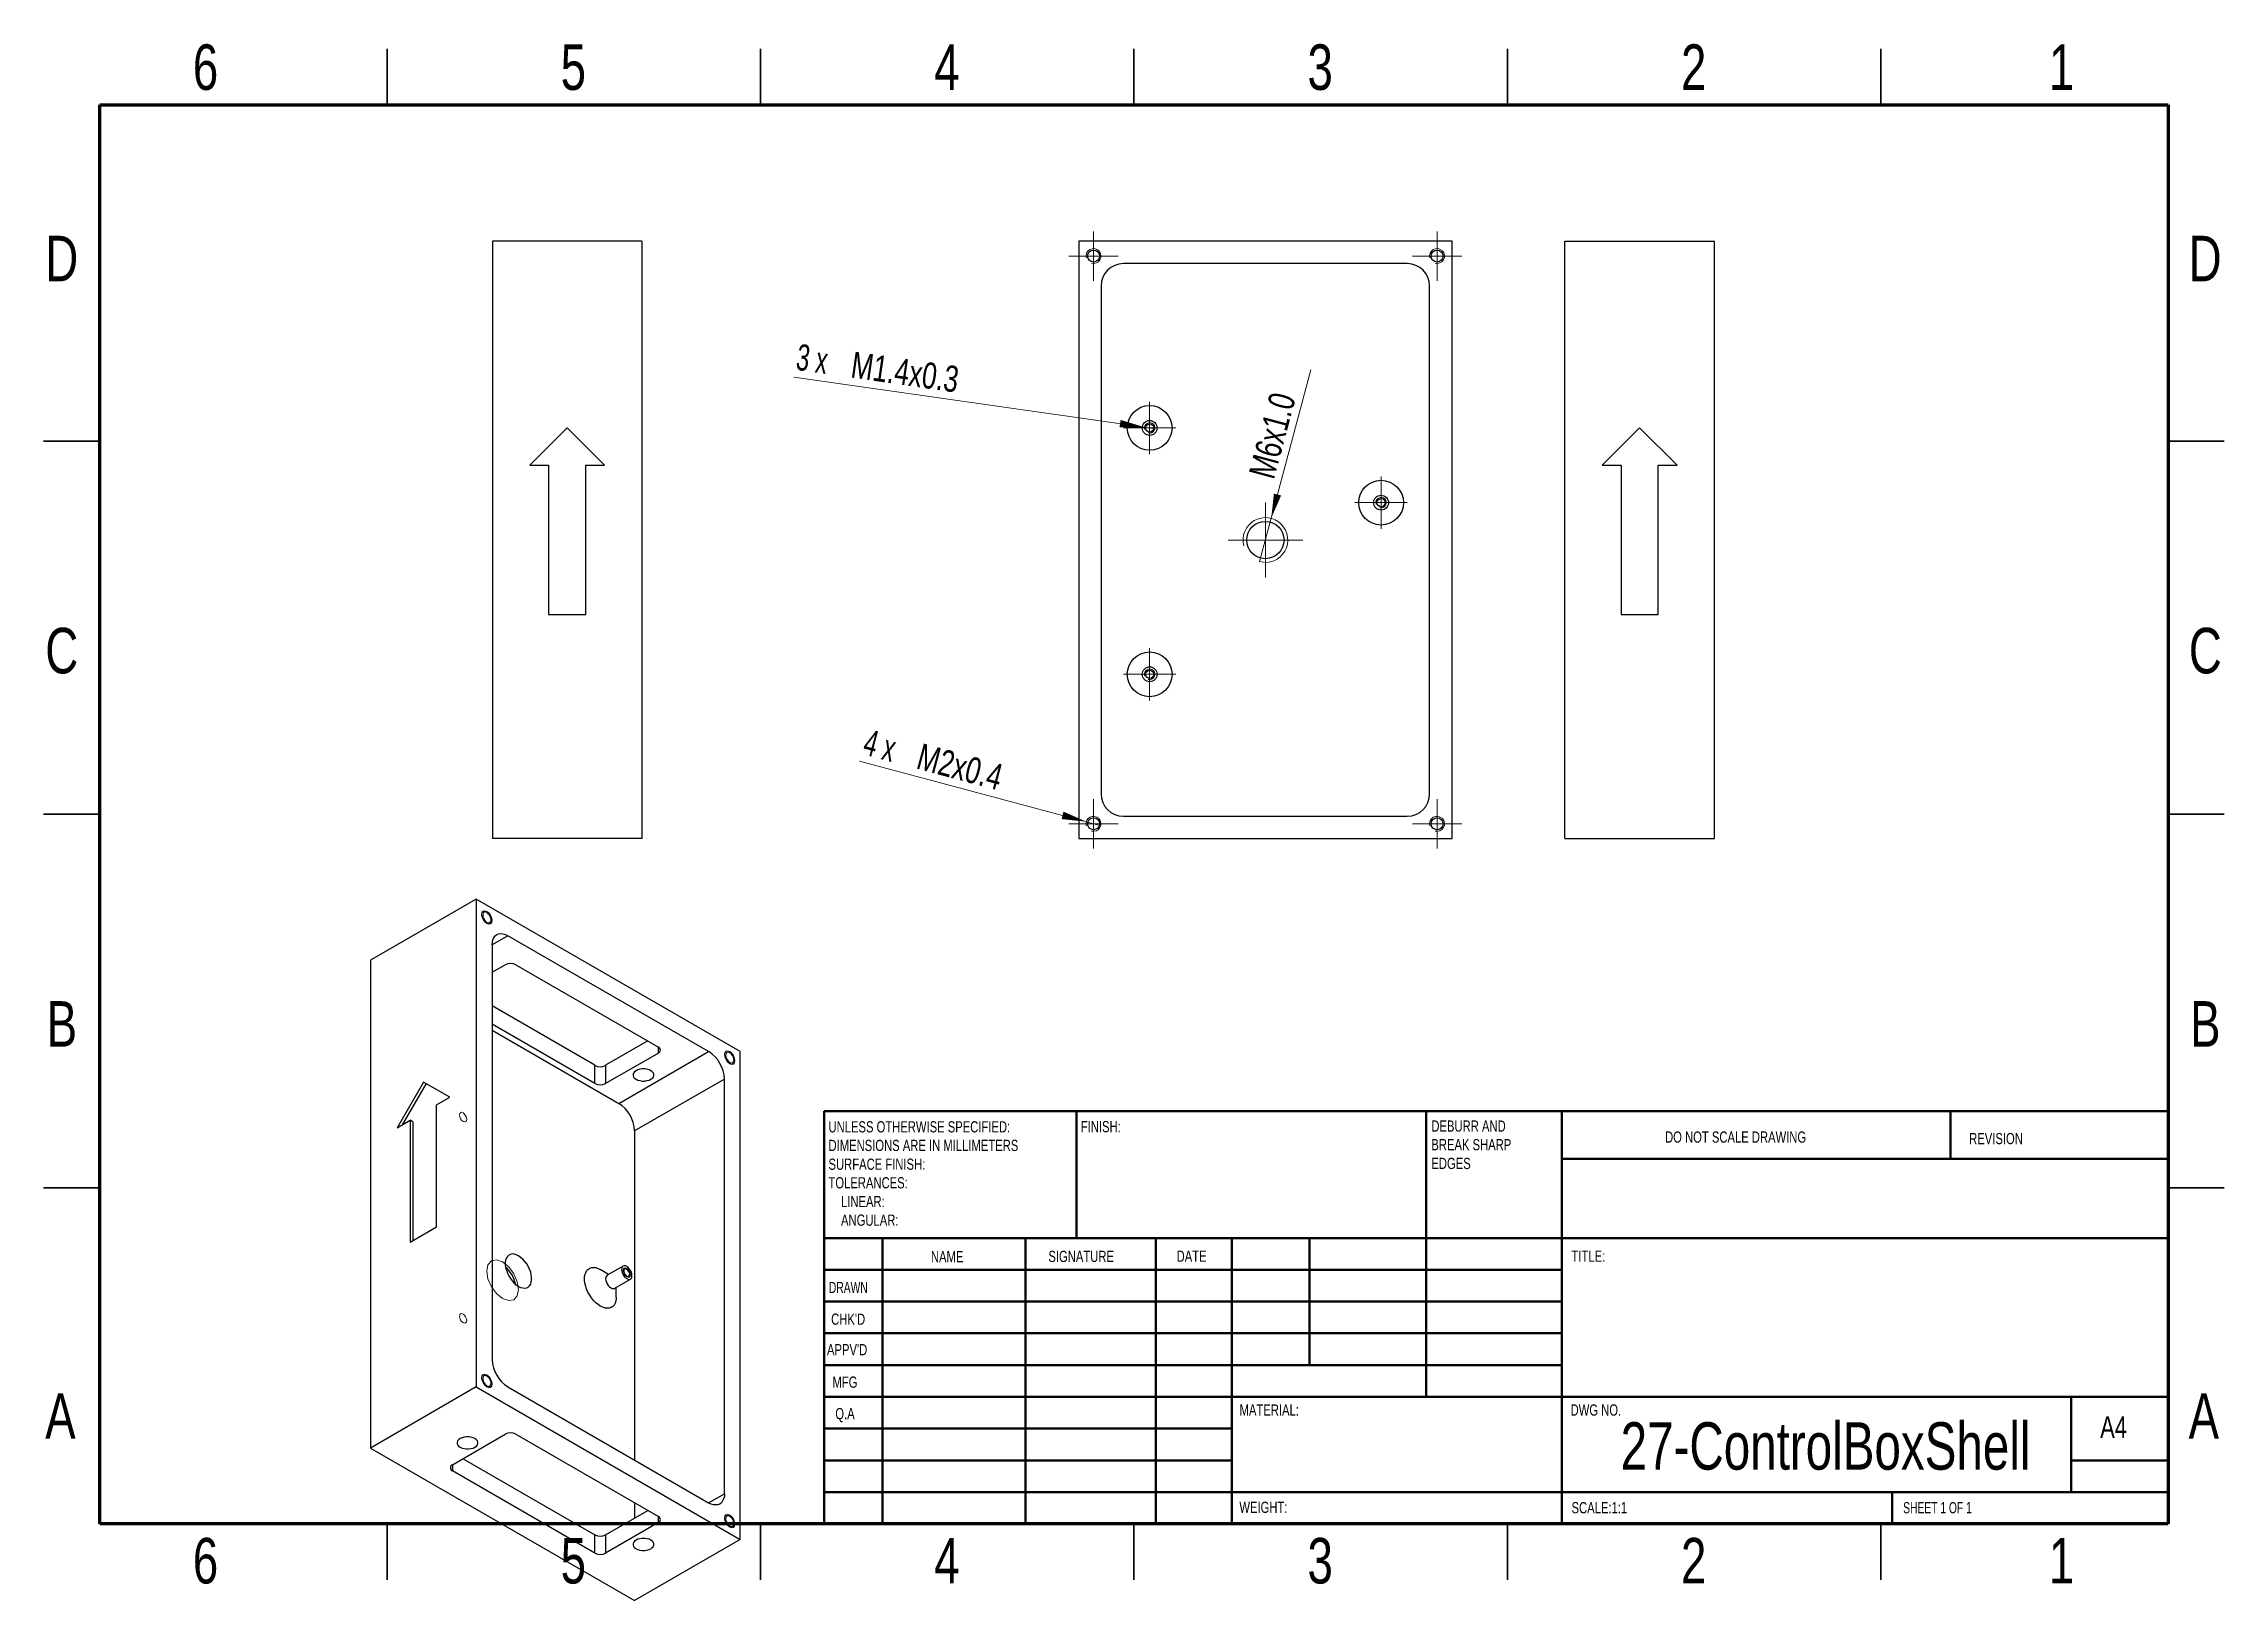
# Model space of a CAD drawing. Header units: inches. Extents: x 0.1 to 11.6, y 0 to 8.2.
import ezdxf

# ---------------------------------------------------------------- set-up
doc = ezdxf.new("R2010")
doc.units = ezdxf.units.IN
doc.header["$MEASUREMENT"] = 0
doc.styles.add('SLDTEXTSTYLE0', font='TXT', dxfattribs={"width": 0.75})
doc.styles.add('SLDTEXTSTYLE1', font='TXT', dxfattribs={"width": 0.686449})
doc.styles.add('SLDTEXTSTYLE2', font='TXT', dxfattribs={"width": 0.6875})
doc.styles.add('SLDTEXTSTYLE3', font='TXT', dxfattribs={"width": 0.666667})
doc.dimstyles.new('SLDDIMSTYLE0', dxfattribs={"dimtxt": 0.137795, "dimasz": 0.13, "dimexe": 0, "dimexo": 0.0625, "dimgap": 0.034449, "dimtad": 1, "dimrnd": 1e-09, "dimzin": 4, "dimdsep": 46, "dimtxsty": 'SLDTEXTSTYLE0', "dimblk1": 'NONE', "dimsah": 1, "dimcen": 0, "dimadec": 0, "dimazin": 1, "dimtfac": 1, "dimtmove": 0, "dimatfit": 3, "dimldrblk": 'NONE', "dimfxl": 0, "dimfrac": 2, "dimtolj": 1, "dimtzin": 12, "dimarcsym": 0})
doc.dimstyles.new('SLDDIMSTYLE1', dxfattribs={"dimtxt": 0.137795, "dimasz": 0.13, "dimexe": 0, "dimexo": 0.0625, "dimgap": 0.034449, "dimtad": 1, "dimrnd": 1e-09, "dimzin": 12, "dimdsep": 46, "dimtxsty": 'SLDTEXTSTYLE0', "dimblk1": 'NONE', "dimsah": 1, "dimcen": 0, "dimadec": 0, "dimazin": 3, "dimtfac": 1, "dimtmove": 0, "dimatfit": 3, "dimldrblk": 'NONE', "dimfxl": 0, "dimfrac": 2, "dimtolj": 1, "dimtzin": 12, "dimarcsym": 0})

# ---------------------------------------------------------------- blocks, each defined once
blk = doc.blocks.new('SW_NOTE_0')
at = {"color": 0, "linetype": 'Continuous', "lineweight": 0, "attachment_point": 1, "style": 'SLDTEXTSTYLE0'}
for s, insert, char_height in [('UNLESS OTHERWISE SPECIFIED:', (0, 0.076), 0.05906), ('DIMENSIONS ARE IN MILLIMETERS', (0, -0.022), 0.05906), ('TOLERANCES:', (0, -0.219), 0.05906), ('SURFACE FINISH:', (0, -0.121), 0.05906), ('LINEAR:', (0.066, -0.318), 0.0591), ('ANGULAR:', (0.066, -0.416), 0.0591)]:
    blk.add_mtext(s, dxfattribs=dict(at, insert=insert, char_height=char_height))
blk = doc.blocks.new('SW_NOTE_0_1')
at = {"color": 0, "linetype": 'Continuous', "lineweight": 0, "attachment_point": 1, "style": 'SLDTEXTSTYLE0'}
for s, insert, char_height in [('DEBURR AND', (0, 0.076), 0.0591), ('BREAK SHARP', (0, -0.022), 0.05906), ('EDGES', (0, -0.121), 0.0591)]:
    blk.add_mtext(s, dxfattribs=dict(at, insert=insert, char_height=char_height))
blk = doc.blocks.new('_D')
at = {"color": 7, "linetype": 'Continuous', "lineweight": 0}
for q in [(6.779, 6.477), (6.508, 5.466)]:
    blk.add_line((6.57, 5.695), q, dxfattribs=at)
at = {"color": 7, "linetype": 'Continuous', "lineweight": 18}
blk.add_solid([(6.57, 5.695), (6.622, 5.815), (6.584, 5.825)], dxfattribs=at)
at = {"color": 7, "linetype": 'Continuous', "lineweight": 18, "insert": (6.45, 5.93), "char_height": 0.1378, "attachment_point": 1, "rotation": 74.9941, "style": 'SLDTEXTSTYLE0'}
blk.add_mtext('M6x1.0', dxfattribs=at)
blk = doc.blocks.new('_None')
blk = doc.blocks.new('_D_1')
at = {"color": 7, "linetype": 'Continuous', "lineweight": 0}
for q in [(4.053, 6.439), (5.956, 6.167)]:
    blk.add_line((5.901, 6.175), q, dxfattribs=at)
at = {"color": 7, "linetype": 'Continuous', "lineweight": 18}
blk.add_solid([(5.901, 6.175), (5.776, 6.213), (5.77, 6.174)], dxfattribs=at)
at = {"color": 7, "linetype": 'Continuous', "lineweight": 18, "char_height": 0.1378, "attachment_point": 1, "rotation": 351.8563}
for s, insert, style in [('3 x', (4.079, 6.615), 'SLDTEXTSTYLE3'), ('M1.4x0.3', (4.368, 6.574), 'SLDTEXTSTYLE0')]:
    blk.add_mtext(s, dxfattribs=dict(at, insert=insert, style=style))
blk = doc.blocks.new('_D_2')
at = {"color": 7, "linetype": 'Continuous', "lineweight": 0}
for q in [(4.4, 4.415), (5.671, 4.074)]:
    blk.add_line((5.595, 4.095), q, dxfattribs=at)
at = {"color": 7, "linetype": 'Continuous', "lineweight": 18}
blk.add_solid([(5.595, 4.095), (5.475, 4.148), (5.465, 4.109)], dxfattribs=at)
at = {"color": 7, "linetype": 'Continuous', "lineweight": 18, "char_height": 0.1378, "attachment_point": 1, "rotation": 345}
for s, insert, style in [('4 x', (4.446, 4.585), 'SLDTEXTSTYLE3'), ('M2x0.4', (4.728, 4.51), 'SLDTEXTSTYLE0')]:
    blk.add_mtext(s, dxfattribs=dict(at, insert=insert, style=style))
blk = doc.blocks.new('SW_CENTERMARKSYMBOL_0')
at = {"color": 0, "linetype": 'Continuous', "lineweight": 18}
for p, q in [((0, 0.098), (0, 0.138)), ((-0.098, 0), (-0.138, 0)), ((0, 0), (-0.098, 0)), ((0, 0), (0, 0.098)), ((0, 0), (0, -0.098)), ((0, 0), (0.098, 0)), ((0.098, 0), (0.138, 0)), ((0, -0.098), (0, -0.138))]:
    blk.add_line(p, q, dxfattribs=at)
blk = doc.blocks.new('SW_CENTERMARKSYMBOL_1')
at = {"color": 0, "linetype": 'Continuous', "lineweight": 18}
for p, q in [((0, 0.098), (0, 0.138)), ((-0.098, 0), (-0.138, 0)), ((0, 0), (-0.098, 0)), ((0, 0), (0, 0.098)), ((0, 0), (0, -0.098)), ((0, 0), (0.098, 0)), ((0.098, 0), (0.138, 0)), ((0, -0.098), (0, -0.138))]:
    blk.add_line(p, q, dxfattribs=at)
blk = doc.blocks.new('SW_CENTERMARKSYMBOL_2')
at = {"color": 0, "linetype": 'Continuous', "lineweight": 18}
for p, q in [((0, 0.098), (0, 0.138)), ((-0.098, 0), (-0.138, 0)), ((0, 0), (-0.098, 0)), ((0, 0), (0, 0.098)), ((0, 0), (0, -0.098)), ((0, 0), (0.098, 0)), ((0.098, 0), (0.138, 0)), ((0, -0.098), (0, -0.138))]:
    blk.add_line(p, q, dxfattribs=at)
blk = doc.blocks.new('SW_CENTERMARKSYMBOL_3')
at = {"color": 0, "linetype": 'Continuous', "lineweight": 18}
for p, q in [((0, 0.098), (0, 0.13)), ((-0.098, 0), (-0.13, 0)), ((0, 0), (-0.098, 0)), ((0, 0), (0, 0.098)), ((0, 0), (0, -0.098)), ((0, 0), (0.098, 0)), ((0.098, 0), (0.13, 0)), ((0, -0.098), (0, -0.13))]:
    blk.add_line(p, q, dxfattribs=at)
blk = doc.blocks.new('SW_CENTERMARKSYMBOL_4')
at = {"color": 0, "linetype": 'Continuous', "lineweight": 18}
for p, q in [((0, 0.098), (0, 0.13)), ((-0.098, 0), (-0.13, 0)), ((0, 0), (-0.098, 0)), ((0, 0), (0, 0.098)), ((0, 0), (0, -0.098)), ((0, 0), (0.098, 0)), ((0.098, 0), (0.13, 0)), ((0, -0.098), (0, -0.13))]:
    blk.add_line(p, q, dxfattribs=at)
blk = doc.blocks.new('SW_CENTERMARKSYMBOL_5')
at = {"color": 0, "linetype": 'Continuous', "lineweight": 18}
for p, q in [((0, 0.098), (0, 0.13)), ((-0.098, 0), (-0.13, 0)), ((0, 0), (-0.098, 0)), ((0, 0), (0, 0.098)), ((0, 0), (0, -0.098)), ((0, 0), (0.098, 0)), ((0.098, 0), (0.13, 0)), ((0, -0.098), (0, -0.13))]:
    blk.add_line(p, q, dxfattribs=at)
blk = doc.blocks.new('SW_CENTERMARKSYMBOL_6')
at = {"color": 0, "linetype": 'Continuous', "lineweight": 18}
for p, q in [((0, 0.098), (0, 0.13)), ((-0.098, 0), (-0.13, 0)), ((0, 0), (-0.098, 0)), ((0, 0), (0, 0.098)), ((0, 0), (0, -0.098)), ((0, 0), (0.098, 0)), ((0.098, 0), (0.13, 0)), ((0, -0.098), (0, -0.13))]:
    blk.add_line(p, q, dxfattribs=at)
blk = doc.blocks.new('SW_CENTERMARKSYMBOL_7')
at = {"color": 0, "linetype": 'Continuous', "lineweight": 18}
for p, q in [((0, 0.098), (0, 0.197)), ((-0.098, 0), (-0.197, 0)), ((0, 0), (-0.098, 0)), ((0, 0), (0, 0.098)), ((0, 0), (0, -0.098)), ((0, 0), (0.098, 0)), ((0.098, 0), (0.197, 0)), ((0, -0.098), (0, -0.197))]:
    blk.add_line(p, q, dxfattribs=at)

msp = doc.modelspace()

# ---------------------------------------------------------------- linework, layer by layer
at = {"color": 7, "linetype": 'Continuous', "lineweight": 35}
for p, q in [((1.909, 7.874), (1.909, 8.169)), ((3.878, 7.874), (3.878, 8.169)), ((5.846, 8.169), (5.846, 7.874)), ((5.846, 7.874), (5.846, 8.169)), ((7.815, 7.874), (7.815, 8.169)), ((9.783, 7.874), (9.783, 8.169)), ((0.394, 6.102), (0.098, 6.102)), ((11.299, 6.102), (11.594, 6.102)), ((0.098, 4.134), (0.394, 4.134)), ((0.394, 4.134), (0.098, 4.134)), ((11.594, 4.134), (11.299, 4.134)), ((11.299, 4.134), (11.594, 4.134)), ((0.394, 2.165), (0.098, 2.165)), ((11.299, 2.165), (11.594, 2.165)), ((1.909, 0.394), (1.909, 0.098)), ((3.878, 0.394), (3.878, 0.098)), ((5.846, 0.098), (5.846, 0.394)), ((5.846, 0.394), (5.846, 0.098)), ((7.815, 0.394), (7.815, 0.098)), ((9.783, 0.394), (9.783, 0.098))]:
    msp.add_line(p, q, dxfattribs=at)
at = {"color": 7, "linetype": 'Continuous', "lineweight": 70}
for p, q in [((0.394, 0.394), (0.394, 7.874)), ((0.394, 7.874), (11.299, 7.874)), ((11.299, 7.874), (11.299, 0.394)), ((11.299, 0.394), (0.394, 0.394))]:
    msp.add_line(p, q, dxfattribs=at)
at = {"color": 7, "linetype": 'Continuous', "lineweight": 25}
for p, q in [((3.252, 7.155), (2.465, 7.155)), ((2.465, 7.155), (2.465, 4.006)), ((3.252, 7.155), (3.252, 4.006)), ((7.523, 7.155), (5.555, 7.155)), ((5.555, 7.155), (5.555, 4.006)), ((7.523, 4.006), (7.523, 7.155)), ((8.118, 4.006), (8.118, 7.155)), ((8.118, 7.155), (8.906, 7.155)), ((8.906, 4.006), (8.906, 7.155)), ((7.287, 7.037), (5.791, 7.037)), ((5.673, 6.919), (5.673, 4.242)), ((7.405, 4.242), (7.405, 6.919)), ((2.858, 6.171), (2.662, 5.974)), ((3.055, 5.974), (2.858, 6.171)), ((8.512, 6.171), (8.315, 5.974)), ((8.709, 5.974), (8.512, 6.171)), ((2.662, 5.974), (2.76, 5.974)), ((2.76, 5.974), (2.76, 5.187)), ((2.957, 5.974), (3.055, 5.974)), ((2.957, 5.187), (2.957, 5.974)), ((8.315, 5.974), (8.414, 5.974)), ((8.414, 5.974), (8.414, 5.187)), ((8.61, 5.974), (8.709, 5.974)), ((8.61, 5.187), (8.61, 5.974)), ((2.76, 5.187), (2.957, 5.187)), ((8.414, 5.187), (8.61, 5.187)), ((5.791, 4.124), (7.287, 4.124)), ((3.252, 4.006), (2.465, 4.006)), ((5.555, 4.006), (7.523, 4.006)), ((8.118, 4.006), (8.906, 4.006)), ((2.379, 3.687), (1.822, 3.365)), ((2.379, 3.687), (2.379, 1.115)), ((3.771, 2.883), (2.379, 3.687)), ((3.604, 2.883), (2.546, 3.494)), ((1.822, 3.365), (1.822, 0.793)), ((2.463, 3.446), (2.463, 1.26)), ((2.463, 3.301), (2.532, 3.341)), ((2.588, 3.341), (3.34, 2.907)), ((3.005, 2.811), (2.463, 3.124)), ((3.005, 2.714), (2.463, 3.028)), ((2.463, 2.996), (3.131, 2.61)), ((3.284, 2.939), (3.061, 2.811)), ((3.34, 2.875), (3.061, 2.714)), ((3.131, 2.61), (3.604, 2.883)), ((3.771, 0.311), (3.771, 2.883)), ((3.005, 2.714), (3.005, 2.811)), ((3.061, 2.811), (3.061, 2.714)), ((2.101, 2.722), (1.962, 2.481)), ((2.115, 2.714), (1.989, 2.497)), ((2.24, 2.642), (2.101, 2.722)), ((3.688, 2.738), (3.214, 2.465)), ((3.688, 0.552), (3.688, 2.738)), ((2.17, 2.602), (2.24, 2.642)), ((2.17, 1.959), (2.17, 2.602)), ((1.962, 2.481), (2.031, 2.521)), ((2.031, 2.521), (2.031, 1.878)), ((2.045, 2.513), (2.031, 2.521)), ((2.045, 2.513), (2.045, 1.886)), ((3.214, 2.465), (3.214, 0.729)), ((2.031, 1.878), (2.17, 1.959)), ((3.077, 1.708), (3.033, 1.734)), ((3.153, 1.752), (3.069, 1.704)), ((3.109, 1.635), (3.192, 1.684)), ((3.117, 1.589), (3.117, 1.64)), ((2.379, 1.115), (1.822, 0.793)), ((2.379, 1.115), (3.771, 0.311)), ((2.546, 1.115), (3.604, 0.504)), ((2.254, 0.705), (2.532, 0.866)), ((2.588, 0.866), (3.34, 0.432)), ((1.822, 0.793), (3.214, -0.01)), ((2.31, 0.737), (3.005, 0.335)), ((3.005, 0.239), (2.254, 0.673)), ((3.061, 0.335), (3.284, 0.464)), ((3.214, 0.504), (3.214, 0.424)), ((3.34, 0.4), (3.061, 0.239)), ((3.005, 0.239), (3.005, 0.335)), ((3.061, 0.335), (3.061, 0.239)), ((3.771, 0.311), (3.214, -0.01))]:
    msp.add_line(p, q, dxfattribs=at)
at = {"color": 8, "linetype": 'Continuous', "lineweight": 25}
for p, q in [((2.546, 3.494), (2.463, 3.446)), ((3.34, 2.875), (3.34, 2.907)), ((2.254, 0.705), (2.254, 0.673)), ((3.604, 0.504), (3.688, 0.552)), ((3.34, 0.4), (3.34, 0.432))]:
    msp.add_line(p, q, dxfattribs=at)
at = {"color": 7, "linetype": 'Continuous', "lineweight": 50}
for p, q in [((4.213, 2.569), (11.299, 2.569)), ((4.213, 2.569), (4.213, 0.394)), ((5.543, 1.9), (5.543, 2.569)), ((7.386, 2.569), (7.386, 1.063)), ((8.102, 2.569), (8.102, 0.394)), ((10.15, 2.318), (10.15, 2.569)), ((11.299, 2.318), (8.102, 2.318)), ((11.299, 1.9), (4.213, 1.9)), ((4.52, 1.9), (4.52, 0.394)), ((5.275, 1.9), (5.275, 0.394)), ((5.961, 1.9), (5.961, 0.394)), ((6.362, 0.394), (6.362, 1.9)), ((6.772, 1.23), (6.772, 1.9)), ((8.102, 1.732), (4.213, 1.732)), ((8.102, 1.565), (4.213, 1.565)), ((8.102, 1.398), (4.213, 1.398)), ((8.102, 1.23), (4.213, 1.23)), ((6.362, 1.063), (4.213, 1.063)), ((6.362, 1.063), (11.299, 1.063)), ((10.787, 0.561), (10.787, 1.063)), ((6.362, 0.896), (4.213, 0.896)), ((6.362, 0.728), (4.213, 0.728)), ((11.299, 0.728), (10.787, 0.728)), ((4.213, 0.561), (11.299, 0.561)), ((9.843, 0.394), (9.843, 0.561))]:
    msp.add_line(p, q, dxfattribs=at)
at = {"color": 7, "linetype": 'Continuous', "lineweight": 18, "flags": 128}
for points in [[(2.435, 3.558), (2.424, 3.567), (2.415, 3.579), (2.409, 3.593), (2.407, 3.606), (2.409, 3.617), (2.415, 3.624), (2.424, 3.626), (2.435, 3.622), (2.445, 3.614), (2.454, 3.602), (2.461, 3.588), (2.463, 3.574), (2.461, 3.563), (2.454, 3.556), (2.445, 3.554), (2.435, 3.558)], [(3.715, 2.819), (3.705, 2.827), (3.696, 2.84), (3.69, 2.853), (3.688, 2.867), (3.69, 2.878), (3.696, 2.885), (3.705, 2.887), (3.715, 2.883), (3.726, 2.874), (3.735, 2.862), (3.741, 2.848), (3.743, 2.835), (3.741, 2.824), (3.735, 2.817), (3.726, 2.815), (3.715, 2.819)], [(2.31, 2.515), (2.302, 2.521), (2.296, 2.529), (2.292, 2.539), (2.29, 2.549), (2.292, 2.556), (2.296, 2.561), (2.302, 2.563), (2.31, 2.56), (2.317, 2.554), (2.323, 2.545), (2.328, 2.536), (2.329, 2.526), (2.328, 2.518), (2.323, 2.514), (2.317, 2.512), (2.31, 2.515)], [(2.518, 1.774), (2.486, 1.785), (2.459, 1.78), (2.441, 1.759), (2.435, 1.726), (2.441, 1.685), (2.459, 1.643), (2.486, 1.607), (2.518, 1.581), (2.55, 1.57), (2.577, 1.575), (2.595, 1.596), (2.602, 1.629), (2.595, 1.67), (2.577, 1.712), (2.55, 1.748), (2.518, 1.774)], [(3.173, 1.695), (3.165, 1.701), (3.159, 1.71), (3.155, 1.72), (3.153, 1.729), (3.155, 1.737), (3.159, 1.742), (3.165, 1.743), (3.173, 1.74), (3.18, 1.734), (3.186, 1.726), (3.191, 1.716), (3.192, 1.706), (3.191, 1.699), (3.186, 1.694), (3.18, 1.693), (3.173, 1.695)], [(2.31, 1.454), (2.302, 1.46), (2.296, 1.469), (2.292, 1.478), (2.29, 1.488), (2.292, 1.496), (2.296, 1.5), (2.302, 1.502), (2.31, 1.499), (2.317, 1.493), (2.323, 1.485), (2.328, 1.475), (2.329, 1.465), (2.328, 1.458), (2.323, 1.453), (2.317, 1.451), (2.31, 1.454)], [(2.435, 1.115), (2.424, 1.123), (2.415, 1.136), (2.409, 1.15), (2.407, 1.163), (2.409, 1.174), (2.415, 1.181), (2.424, 1.183), (2.435, 1.179), (2.445, 1.171), (2.454, 1.158), (2.461, 1.144), (2.463, 1.131), (2.461, 1.12), (2.454, 1.113), (2.445, 1.111), (2.435, 1.115)], [(3.715, 0.376), (3.705, 0.384), (3.696, 0.396), (3.69, 0.41), (3.688, 0.424), (3.69, 0.435), (3.696, 0.442), (3.705, 0.444), (3.715, 0.44), (3.726, 0.431), (3.735, 0.419), (3.741, 0.405), (3.743, 0.392), (3.741, 0.381), (3.735, 0.374), (3.726, 0.372), (3.715, 0.376)]]:
    msp.add_lwpolyline(points, dxfattribs=at)
at = {"color": 7, "linetype": 'Continuous', "lineweight": 25, "flags": 128}
for points in [[(2.435, 3.564), (2.441, 3.562), (2.447, 3.562), (2.452, 3.564), (2.456, 3.569), (2.457, 3.575), (2.457, 3.583), (2.454, 3.592), (2.45, 3.6), (2.444, 3.608), (2.438, 3.614), (2.431, 3.618), (2.425, 3.619), (2.42, 3.618), (2.416, 3.614), (2.413, 3.608), (2.413, 3.601), (2.414, 3.593), (2.417, 3.584), (2.422, 3.576), (2.428, 3.569), (2.435, 3.564)], [(2.463, 3.446), (2.464, 3.46), (2.467, 3.473), (2.472, 3.484), (2.479, 3.493), (2.487, 3.5), (2.497, 3.504), (2.508, 3.505), (2.52, 3.504), (2.533, 3.5), (2.546, 3.494)], [(3.715, 2.825), (3.722, 2.823), (3.728, 2.822), (3.733, 2.825), (3.736, 2.83), (3.738, 2.836), (3.737, 2.844), (3.735, 2.853), (3.731, 2.861), (3.725, 2.869), (3.719, 2.874), (3.712, 2.878), (3.706, 2.88), (3.7, 2.879), (3.696, 2.875), (3.694, 2.869), (3.693, 2.862), (3.695, 2.853), (3.698, 2.845), (3.703, 2.837), (3.709, 2.83), (3.715, 2.825)], [(3.222, 2.782), (3.214, 2.777), (3.208, 2.77), (3.206, 2.764), (3.206, 2.756), (3.208, 2.749), (3.214, 2.743), (3.222, 2.737), (3.231, 2.733), (3.242, 2.73), (3.254, 2.728), (3.267, 2.728), (3.279, 2.73), (3.29, 2.733), (3.299, 2.737), (3.307, 2.743), (3.313, 2.749), (3.315, 2.756), (3.315, 2.764), (3.313, 2.77), (3.307, 2.777), (3.299, 2.782), (3.29, 2.787), (3.279, 2.79), (3.267, 2.792), (3.254, 2.792), (3.242, 2.79), (3.231, 2.787), (3.222, 2.782)], [(2.602, 1.645), (2.613, 1.64), (2.624, 1.637), (2.635, 1.636), (2.645, 1.638), (2.653, 1.642), (2.66, 1.648), (2.666, 1.657), (2.669, 1.667), (2.671, 1.679), (2.671, 1.692), (2.669, 1.707), (2.666, 1.721), (2.66, 1.736), (2.653, 1.751), (2.645, 1.764), (2.635, 1.777), (2.624, 1.789), (2.613, 1.798), (2.602, 1.806), (2.59, 1.812), (2.579, 1.815), (2.569, 1.816), (2.559, 1.814), (2.551, 1.81), (2.544, 1.803), (2.538, 1.795), (2.534, 1.784), (2.532, 1.772), (2.532, 1.759), (2.534, 1.745), (2.538, 1.73), (2.544, 1.715), (2.551, 1.701), (2.559, 1.687), (2.569, 1.674), (2.579, 1.663), (2.59, 1.653), (2.602, 1.645)], [(3.033, 1.541), (3.021, 1.549), (3.009, 1.559), (2.997, 1.571), (2.986, 1.585), (2.977, 1.599), (2.968, 1.615), (2.961, 1.631), (2.956, 1.647), (2.952, 1.663), (2.95, 1.678), (2.95, 1.693), (2.952, 1.706), (2.956, 1.717), (2.961, 1.727), (2.968, 1.735), (2.977, 1.741), (2.986, 1.744), (2.997, 1.745), (3.009, 1.744), (3.021, 1.74), (3.033, 1.734), (3.033, 1.734)], [(3.173, 1.686), (3.18, 1.683), (3.186, 1.682), (3.192, 1.684), (3.197, 1.688), (3.199, 1.694), (3.2, 1.702), (3.199, 1.711), (3.197, 1.72), (3.192, 1.729), (3.186, 1.738), (3.18, 1.745), (3.173, 1.75), (3.165, 1.753), (3.159, 1.754), (3.153, 1.752), (3.148, 1.748), (3.146, 1.742), (3.145, 1.734), (3.146, 1.725), (3.148, 1.716), (3.153, 1.706), (3.159, 1.698), (3.165, 1.691), (3.173, 1.686)], [(3.173, 1.7), (3.178, 1.698), (3.182, 1.699), (3.186, 1.701), (3.188, 1.706), (3.188, 1.712), (3.186, 1.719), (3.182, 1.726), (3.178, 1.731), (3.173, 1.735), (3.167, 1.737), (3.163, 1.737), (3.159, 1.734), (3.157, 1.73), (3.157, 1.723), (3.159, 1.717), (3.163, 1.71), (3.167, 1.704), (3.173, 1.7)], [(3.069, 1.704), (3.069, 1.704), (3.065, 1.7), (3.062, 1.693), (3.061, 1.686), (3.062, 1.677), (3.065, 1.667), (3.069, 1.658), (3.075, 1.65), (3.082, 1.643), (3.089, 1.637)], [(3.117, 1.589), (3.117, 1.582), (3.115, 1.569), (3.111, 1.557), (3.106, 1.547), (3.099, 1.54), (3.09, 1.534), (3.08, 1.531), (3.07, 1.53), (3.058, 1.531), (3.046, 1.535), (3.033, 1.541)], [(2.435, 1.121), (2.441, 1.119), (2.447, 1.118), (2.452, 1.121), (2.456, 1.126), (2.457, 1.132), (2.457, 1.14), (2.454, 1.149), (2.45, 1.157), (2.444, 1.165), (2.438, 1.171), (2.431, 1.174), (2.425, 1.176), (2.42, 1.175), (2.416, 1.171), (2.413, 1.165), (2.413, 1.158), (2.414, 1.15), (2.417, 1.141), (2.422, 1.133), (2.428, 1.126), (2.435, 1.121)], [(2.372, 0.798), (2.38, 0.803), (2.385, 0.81), (2.388, 0.817), (2.388, 0.824), (2.385, 0.831), (2.38, 0.837), (2.372, 0.843), (2.362, 0.847), (2.351, 0.85), (2.339, 0.852), (2.327, 0.852), (2.315, 0.85), (2.304, 0.847), (2.294, 0.843), (2.286, 0.837), (2.281, 0.831), (2.278, 0.824), (2.278, 0.817), (2.281, 0.81), (2.286, 0.803), (2.294, 0.798), (2.304, 0.793), (2.315, 0.79), (2.327, 0.788), (2.339, 0.788), (2.351, 0.79), (2.362, 0.793), (2.372, 0.798)], [(3.688, 0.552), (3.687, 0.538), (3.683, 0.525), (3.678, 0.514), (3.672, 0.505), (3.663, 0.498), (3.653, 0.494), (3.642, 0.493), (3.63, 0.494), (3.617, 0.498), (3.604, 0.504)], [(3.715, 0.382), (3.722, 0.379), (3.728, 0.379), (3.733, 0.382), (3.736, 0.386), (3.738, 0.393), (3.737, 0.401), (3.735, 0.409), (3.731, 0.418), (3.725, 0.425), (3.719, 0.431), (3.712, 0.435), (3.706, 0.436), (3.7, 0.435), (3.696, 0.432), (3.694, 0.426), (3.693, 0.419), (3.695, 0.41), (3.698, 0.402), (3.703, 0.394), (3.709, 0.387), (3.715, 0.382)], [(3.299, 0.262), (3.307, 0.268), (3.313, 0.274), (3.315, 0.281), (3.315, 0.288), (3.313, 0.295), (3.307, 0.302), (3.299, 0.307), (3.29, 0.312), (3.279, 0.315), (3.267, 0.316), (3.254, 0.316), (3.242, 0.315), (3.231, 0.312), (3.222, 0.307), (3.214, 0.302), (3.208, 0.295), (3.206, 0.288), (3.206, 0.281), (3.208, 0.274), (3.214, 0.268), (3.222, 0.262), (3.231, 0.258), (3.242, 0.255), (3.254, 0.253), (3.267, 0.253), (3.279, 0.255), (3.29, 0.258), (3.299, 0.262)]]:
    msp.add_lwpolyline(points, dxfattribs=at)
at = {"color": 7, "linetype": 'Continuous', "lineweight": 25}
for centre, radius in [((5.633, 7.077), 0.0315), ((7.444, 7.077), 0.0315), ((5.929, 6.171), 0.118), ((5.929, 6.171), 0.0394), ((5.929, 6.171), 0.0217), ((7.149, 5.777), 0.118), ((7.149, 5.777), 0.0394), ((7.149, 5.777), 0.0217), ((6.539, 5.58), 0.0984), ((5.929, 4.872), 0.118), ((5.929, 4.872), 0.0394), ((5.929, 4.872), 0.0217), ((5.633, 4.084), 0.0315), ((7.444, 4.084), 0.0315)]:
    msp.add_circle(centre, radius, dxfattribs=at)
at = {"color": 7, "linetype": 'Continuous', "lineweight": 18}
for centre, radius in [((5.633, 7.077), 0.0394), ((7.444, 7.077), 0.0394), ((5.929, 6.171), 0.0276), ((7.149, 5.777), 0.0276), ((6.539, 5.58), 0.118), ((5.929, 4.872), 0.0276), ((5.633, 4.084), 0.0394), ((7.444, 4.084), 0.0394)]:
    msp.add_arc(centre, radius, 255, 195, dxfattribs=at)
at = {"color": 7, "linetype": 'Continuous', "lineweight": 25}
for centre, radius, start, end in [((5.791, 6.919), 0.118, 90, 180), ((7.287, 6.919), 0.118, 0, 90), ((5.791, 4.242), 0.118, 180, 270), ((7.287, 4.242), 0.118, 270, 0), ((2.56, 3.287), 0.0605, 62.6097, 117.3903), ((3.333, 2.891), 0.0172, 290.7834, 69.2166), ((3.508, 2.731), 0.18, 2.3869, 57.6131), ((3.033, 2.864), 0.0605, 242.6097, 297.3903), ((3.033, 2.768), 0.0605, 242.6097, 297.3903), ((3.034, 2.458), 0.18, 2.3869, 57.6131), ((2.429, 1.626), 0.16, 10.9808, 49.0138), ((3.101, 1.653), 0.0198, 234.3174, 294.3721), ((2.643, 1.267), 0.18, 182.3869, 237.6131), ((2.56, 0.812), 0.0605, 62.6097, 117.3903), ((2.26, 0.689), 0.0172, 110.7834, 249.2166), ((3.333, 0.416), 0.0172, 290.7834, 69.2166), ((3.033, 0.389), 0.0605, 242.6097, 297.3903), ((3.033, 0.293), 0.0605, 242.6097, 297.3903)]:
    msp.add_arc(centre, radius, start, end, dxfattribs=at)

# ---------------------------------------------------------------- block references
at = {"color": 7, "linetype": 'Continuous', "lineweight": 0}
for name, p in [('SW_CENTERMARKSYMBOL_6', (5.633, 7.077)), ('SW_CENTERMARKSYMBOL_4', (7.444, 7.077)), ('SW_CENTERMARKSYMBOL_0', (5.929, 6.171)), ('SW_CENTERMARKSYMBOL_1', (7.149, 5.777)), ('SW_CENTERMARKSYMBOL_7', (6.539, 5.58)), ('SW_CENTERMARKSYMBOL_2', (5.929, 4.872)), ('SW_CENTERMARKSYMBOL_3', (5.633, 4.084)), ('SW_CENTERMARKSYMBOL_5', (7.444, 4.084)), ('SW_NOTE_0', (4.236, 2.44)), ('SW_NOTE_0_1', (7.414, 2.444))]:
    msp.add_blockref(name, p, dxfattribs=at)

# ---------------------------------------------------------------- texts
for s, insert, char_height, attachment_point, style in [('6', (0.952, 8.193), 0.24, 2, 'SLDTEXTSTYLE0'), ('5', (2.891, 8.193), 0.24, 2, 'SLDTEXTSTYLE0'), ('4', (4.86, 8.193), 0.24, 2, 'SLDTEXTSTYLE0'), ('3', (6.828, 8.193), 0.24, 2, 'SLDTEXTSTYLE0'), ('2', (8.797, 8.193), 0.24, 2, 'SLDTEXTSTYLE0'), ('1', (10.736, 8.193), 0.24, 2, 'SLDTEXTSTYLE0'), ('D', (0.194, 7.184), 0.24, 2, 'SLDTEXTSTYLE0'), ('D', (11.493, 7.184), 0.24, 2, 'SLDTEXTSTYLE0'), ('C', (0.194, 5.117), 0.24, 2, 'SLDTEXTSTYLE0'), ('C', (11.494, 5.117), 0.24, 2, 'SLDTEXTSTYLE0'), ('B', (0.195, 3.149), 0.24, 2, 'SLDTEXTSTYLE0'), ('B', (11.494, 3.149), 0.24, 2, 'SLDTEXTSTYLE0'), ('FINISH:', (5.566, 2.517), 0.0591, 1, 'SLDTEXTSTYLE0'), ('DO NOT SCALE DRAWING', (8.646, 2.462), 0.05906, 1, 'SLDTEXTSTYLE0'), ('REVISION', (10.249, 2.454), 0.0591, 1, 'SLDTEXTSTYLE0'), ('NAME', (4.776, 1.831), 0.0591, 1, 'SLDTEXTSTYLE0'), ('SIGNATURE', (5.395, 1.833), 0.0591, 1, 'SLDTEXTSTYLE0'), ('DATE', (6.071, 1.834), 0.0591, 1, 'SLDTEXTSTYLE0'), ('TITLE:', (8.153, 1.834), 0.0591, 1, 'SLDTEXTSTYLE0'), ('DRAWN', (4.238, 1.669), 0.0591, 1, 'SLDTEXTSTYLE1'), ("CHK'D", (4.25, 1.502), 0.0591, 1, 'SLDTEXTSTYLE0'), ("APPV'D", (4.228, 1.341), 0.0591, 1, 'SLDTEXTSTYLE0'), ('MFG', (4.257, 1.17), 0.0591, 1, 'SLDTEXTSTYLE0'), ('A', (0.187, 1.082), 0.24, 2, 'SLDTEXTSTYLE0'), ('A', (11.486, 1.082), 0.24, 2, 'SLDTEXTSTYLE0'), ('Q.A', (4.272, 1.004), 0.0591, 1, 'SLDTEXTSTYLE0'), ('MATERIAL:', (6.403, 1.023), 0.0591, 1, 'SLDTEXTSTYLE0'), ('DWG NO.', (8.148, 1.023), 0.0591, 1, 'SLDTEXTSTYLE0'), ('27-ControlBoxShell', (9.492, 0.929), 0.25, 2, 'SLDTEXTSTYLE0'), ('A4', (10.94, 0.961), 0.1146, 1, 'SLDTEXTSTYLE0'), ('WEIGHT:', (6.402, 0.51), 0.059, 1, 'SLDTEXTSTYLE0'), ('SCALE:1:1', (8.153, 0.508), 0.0591, 1, 'SLDTEXTSTYLE0'), ('SHEET 1 OF 1', (9.901, 0.508), 0.05906, 1, 'SLDTEXTSTYLE2'), ('6', (0.952, 0.319), 0.24, 2, 'SLDTEXTSTYLE0'), ('5', (2.891, 0.319), 0.24, 2, 'SLDTEXTSTYLE0'), ('4', (4.86, 0.319), 0.24, 2, 'SLDTEXTSTYLE0'), ('3', (6.828, 0.319), 0.24, 2, 'SLDTEXTSTYLE0'), ('2', (8.797, 0.319), 0.24, 2, 'SLDTEXTSTYLE0'), ('1', (10.736, 0.319), 0.24, 2, 'SLDTEXTSTYLE0')]:
    msp.add_mtext(s, dxfattribs=dict(at, insert=insert, char_height=char_height, attachment_point=attachment_point, style=style))

# ---------------------------------------------------------------- dimensions: what is measured, and where the dimension line sits
at = {"color": 7, "linetype": 'Continuous', "lineweight": 18}
for p1, p2, text, dimstyle, picture, middle in [((5.956, 6.167), (5.901, 6.175), '3 x M1.4x0.3', 'SLDDIMSTYLE1', '_D_1', (4.573, 6.365)), ((6.508, 5.466), (6.57, 5.695), 'M6x1.0', 'SLDDIMSTYLE0', '_D', (6.702, 6.19)), ((5.671, 4.074), (5.595, 4.095), '4 x M2x0.4', 'SLDDIMSTYLE1', '_D_2', (4.831, 4.3))]:
    dim = msp.add_diameter_dim_2p(p1=p1, p2=p2, text=text, dimstyle=dimstyle, override={"dimpost": '<>'}, dxfattribs=at)
    dim.commit()
    dim.dimension.update_dxf_attribs({"geometry": picture, "text_midpoint": middle, "dimtype": 163})

doc.saveas('drawing.dxf')
